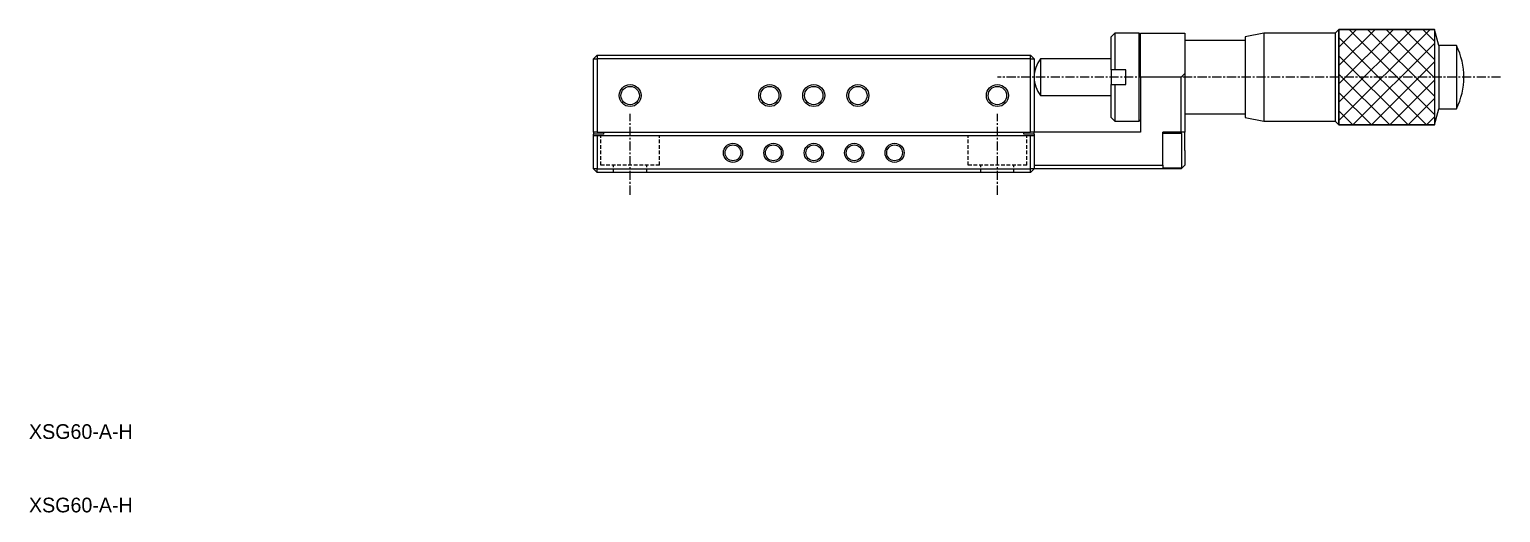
# Model space of a CAD drawing. Extents: x 10 to 371, y 10 to 242.
# Drawn here: x 10.1 to 210.3, y 10 to 75.8 of the extents above; entities that cross this region are included whole.
import ezdxf

# ---------------------------------------------------------------- set-up
doc = ezdxf.new("R2010")
doc.units = 0
doc.linetypes.add('CENTER', pattern=[2, 1.25, -0.25, 0.25, -0.25])
doc.linetypes.add('DASHED', pattern=[0.75, 0.5, -0.25])
doc.layers.get('0').update_dxf_attribs({"linetype": 'CONTINUOUS'})
doc.layers.add('CENTER', color=1, linetype='CENTER')
doc.styles.get("Standard").update_dxf_attribs({"font": 'FG教科書体NT-M'})

msp = doc.modelspace()

# ---------------------------------------------------------------- linework, layer by layer
at = {"color": 7, "linetype": 'CONTINUOUS'}
for p, q in [((157.844926, 75.250001), (157.344926, 74.750001)), ((157.344926, 70.250001), (157.344926, 74.750001)), ((157.844926, 75.250001), (157.844926, 70.250001)), ((161.144926, 75.250001), (157.844926, 75.250001)), ((161.144926, 69.250001), (161.144926, 75.250001)), ((161.344926, 75.05), (161.144926, 75.250001)), ((161.344926, 69.25), (161.344926, 75.25)), ((161.344926, 75.25), (167.344926, 75.25)), ((167.344926, 75.25), (167.344926, 69.75)), ((175.594926, 74.250001), (167.344926, 74.250001)), ((178.094925, 75.249997), (175.594926, 74.749998)), ((175.594926, 74.749998), (175.594926, 63.750004)), ((178.094925, 75.249997), (178.094925, 63.250005)), ((187.84493, 75.249997), (178.094925, 75.249997)), ((188.344932, 75.75), (187.84493, 75.249997)), ((187.84493, 75.249997), (187.84493, 63.250005)), ((188.344932, 75.75), (201.344933, 75.75)), ((188.344932, 62.750002), (188.344932, 75.75)), ((201.934421, 73.550001), (201.344933, 75.75)), ((201.344933, 75.75), (201.344933, 62.750002)), ((87.344926, 72.25), (86.844926, 71.75)), ((87.344926, 72.25), (87.344926, 71.75)), ((87.344926, 72.25), (146.344926, 72.25)), ((146.344926, 71.75), (146.344926, 72.25)), ((146.844926, 71.75), (146.344926, 72.25)), ((201.934421, 73.550001), (201.934421, 64.950001)), ((204.344932, 73.550001), (201.934421, 73.550001)), ((204.344932, 73.55), (204.344932, 64.950001)), ((86.844926, 61.75), (86.844926, 71.75)), ((86.844926, 71.75), (87.344926, 71.75)), ((87.344926, 71.75), (87.344926, 61.75)), ((146.344926, 71.75), (87.344926, 71.75)), ((146.344926, 61.75), (146.344926, 71.75)), ((146.344926, 71.75), (146.844926, 71.75)), ((146.844926, 71.75), (146.844926, 61.75)), ((157.344926, 71.749997), (147.722435, 71.749997)), ((147.722435, 71.749996), (147.722435, 66.750005)), ((157.344926, 70.250073), (157.344926, 68.249929)), ((157.844926, 70.250001), (157.344926, 70.250001)), ((159.344926, 70.250001), (157.844926, 70.250001)), ((159.344926, 68.250001), (159.344926, 70.250001)), ((157.344926, 63.750001), (157.344926, 68.250001)), ((157.344926, 68.250001), (157.844926, 68.250001)), ((157.844926, 68.250001), (157.844926, 63.250001)), ((157.844926, 68.250001), (159.344926, 68.250001)), ((161.144926, 63.250001), (161.144926, 69.250001)), ((166.844926, 69.25), (161.344926, 69.25)), ((161.344926, 69.25), (161.344926, 61.75)), ((166.844926, 69.25), (167.344926, 69.75)), ((166.844926, 61.75), (166.844926, 69.25)), ((167.344926, 69.75), (167.344926, 61.75)), ((147.722435, 66.750005), (157.344926, 66.750005)), ((167.344926, 64.250001), (175.594926, 64.250001)), ((201.344933, 62.750002), (201.934421, 64.950001)), ((201.934421, 64.950001), (204.344932, 64.950001)), ((157.344926, 63.750001), (157.844926, 63.250001)), ((157.844926, 63.250001), (161.144926, 63.250001)), ((161.144926, 63.250001), (161.344926, 63.45)), ((175.594926, 63.750004), (178.094925, 63.250005)), ((178.094925, 63.250005), (187.84493, 63.250005)), ((187.84493, 63.250005), (188.344932, 62.750002)), ((201.344933, 62.750002), (188.344932, 62.750002)), ((87.344926, 61.75), (86.844926, 61.75)), ((86.844926, 61.75), (86.844926, 61.5)), ((88.244926, 61.5), (86.844926, 61.5)), ((86.844926, 61.25), (86.844926, 61.5)), ((86.844926, 56.75), (86.844926, 61.25)), ((87.344926, 61.25), (86.844926, 61.25)), ((87.344926, 61.75), (146.344926, 61.75)), ((87.344926, 61.25), (87.344926, 56.75)), ((146.344926, 61.25), (87.344926, 61.25)), ((88.244926, 61.5), (88.244926, 61.75)), ((145.444926, 61.5), (145.444926, 61.75)), ((146.844926, 61.5), (145.444926, 61.5)), ((146.844926, 61.75), (146.344926, 61.75)), ((146.344926, 56.75), (146.344926, 61.25)), ((146.844926, 61.25), (146.344926, 61.25)), ((146.844926, 61.5), (146.844926, 61.75)), ((161.344926, 61.75), (146.844926, 61.75)), ((146.844926, 61.5), (146.844926, 61.25)), ((146.844926, 61.25), (146.844926, 56.75)), ((166.844926, 61.75), (164.344926, 61.75)), ((164.344926, 57.25), (164.344926, 61.75)), ((166.944926, 61.6), (164.344926, 61.6)), ((167.344926, 61.75), (166.844926, 61.75)), ((166.944926, 56.9), (166.944926, 61.6)), ((167.344926, 59.25), (167.344926, 61.75)), ((167.344926, 59.25), (167.344926, 57.25)), ((87.344926, 56.25), (86.844926, 56.75)), ((87.344926, 56.75), (86.844926, 56.75)), ((87.344926, 56.75), (146.344926, 56.75)), ((87.344926, 56.25), (87.344926, 56.75)), ((146.344926, 56.25), (87.344926, 56.25)), ((146.844926, 56.75), (146.344926, 56.75)), ((146.344926, 56.25), (146.344926, 56.75)), ((146.344926, 56.25), (146.844926, 56.75)), ((146.844926, 57.25), (164.344926, 57.25)), ((164.344926, 56.750001), (146.844926, 56.750001)), ((164.344926, 57.25), (164.344926, 56.750001)), ((164.344926, 56.9), (166.944926, 56.9)), ((166.844926, 56.750001), (164.344926, 56.750001)), ((166.844926, 56.750001), (167.344926, 57.25))]:
    msp.add_line(p, q, dxfattribs=at)
at = {"color": 3, "linetype": 'CONTINUOUS'}
for p, q in [((188.344932, 75.75), (188.344932, 62.750002)), ((201.344933, 75.75), (188.344932, 75.75)), ((188.344932, 73.344932), (190.75, 75.75)), ((188.344932, 70.844932), (193.25, 75.75)), ((188.344932, 68.344932), (195.75, 75.75)), ((188.344932, 65.844932), (198.25, 75.75)), ((188.344932, 63.344932), (200.75, 75.75)), ((188.344932, 74.655068), (200.249998, 62.750002)), ((189.75, 75.75), (201.344933, 64.155067)), ((192.25, 75.75), (201.344933, 66.655067)), ((194.75, 75.75), (201.344933, 69.155067)), ((197.25, 75.75), (201.344933, 71.655067)), ((199.75, 75.75), (201.344933, 74.155067)), ((201.344933, 75.75), (201.344933, 62.750002)), ((188.344932, 72.155068), (197.749998, 62.750002)), ((190.250002, 62.750002), (201.344933, 73.844933)), ((192.750002, 62.750002), (201.344933, 71.344933)), ((188.344932, 69.655068), (195.249998, 62.750002)), ((195.250002, 62.750002), (201.344933, 68.844933)), ((188.344932, 67.155068), (192.749998, 62.750002)), ((197.750002, 62.750002), (201.344933, 66.344933)), ((188.344932, 64.655068), (190.249998, 62.750002)), ((188.344932, 62.750002), (201.344933, 62.750002)), ((200.250002, 62.750002), (201.344933, 63.844933))]:
    msp.add_line(p, q, dxfattribs=at)
at = {"color": 3, "linetype": 'DASHED'}
for p, q in [((87.844926, 57.25), (87.844926, 61.25)), ((95.844926, 57.25), (95.844926, 61.25)), ((137.844926, 57.25), (137.844926, 61.25)), ((145.844926, 57.25), (145.844926, 61.25)), ((95.844926, 57.25), (87.844926, 57.25)), ((89.594926, 56.25), (89.594926, 57.25)), ((94.094926, 56.25), (94.094926, 57.25)), ((145.844926, 57.25), (137.844926, 57.25)), ((139.594926, 56.25), (139.594926, 57.25)), ((144.094926, 56.25), (144.094926, 57.25))]:
    msp.add_line(p, q, dxfattribs=at)
at = {"color": 3, "linetype": 'CONTINUOUS'}
for centre, radius in [((91.844926, 66.75), 1.5), ((110.844926, 66.75), 1.5), ((116.844926, 66.75), 1.5), ((122.844926, 66.75), 1.5), ((141.844926, 66.75), 1.5), ((105.844926, 58.95), 1.3), ((111.344926, 58.95), 1.3), ((116.844926, 58.95), 1.3), ((122.344926, 58.95), 1.3), ((127.844926, 58.95), 1.3)]:
    msp.add_circle(centre, radius, dxfattribs=at)
at = {"color": 7, "linetype": 'CONTINUOUS'}
for centre, radius in [((91.844926, 66.75), 1.25), ((110.844926, 66.75), 1.25), ((116.844926, 66.75), 1.25), ((122.844926, 66.75), 1.25), ((141.844926, 66.75), 1.25), ((105.844926, 58.95), 1.075), ((111.344926, 58.95), 1.075), ((116.844926, 58.95), 1.075), ((122.344926, 58.95), 1.075), ((127.844926, 58.95), 1.075)]:
    msp.add_circle(centre, radius, dxfattribs=at)
for centre, radius, start, end in [((195.599932, 69.25), 9.745001, 333.816209, 26.183791), ((150.844931, 69.25), 3.999997, 141.317811, 180), ((150.844931, 69.25), 3.999997, 180, 218.682189)]:
    msp.add_arc(centre, radius, start, end, dxfattribs=at)
at = {"layer": 'CENTER', "color": 1, "linetype": 'CENTER'}
for p, q in [((210.344933, 69.250001), (141.844934, 69.250001)), ((91.844926, 53.25), (91.844926, 64.25)), ((141.844926, 53.25), (141.844926, 64.25))]:
    msp.add_line(p, q, dxfattribs=at)

# ---------------------------------------------------------------- texts
at = {"color": 7, "linetype": 'CONTINUOUS'}
for p in [(10, 20), (10, 10)]:
    msp.add_text('XSG60-A-H', height=2, dxfattribs=at).set_placement(p)

doc.saveas('drawing.dxf')
